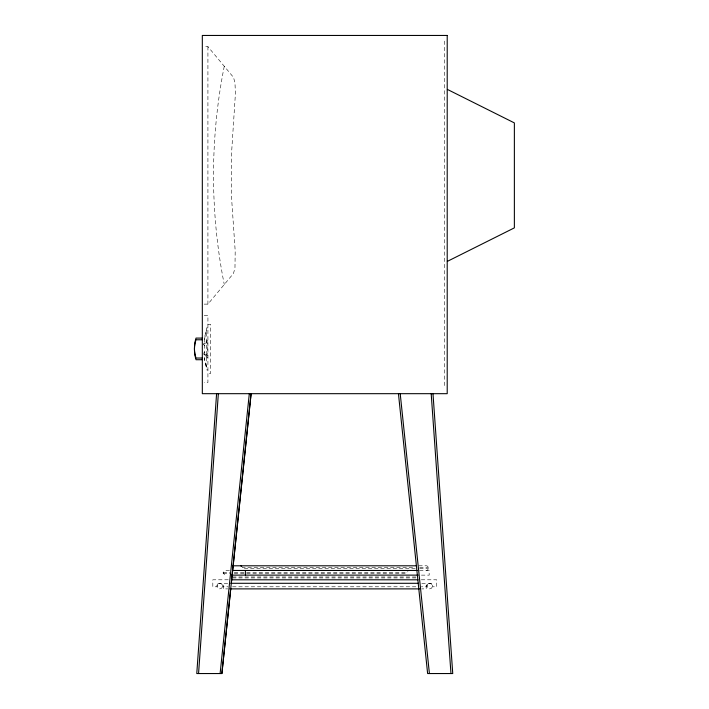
<?xml version="1.0" encoding="UTF-8"?>
<svg xmlns="http://www.w3.org/2000/svg" width="709" height="709" viewBox="0 0 709 709"><rect width="100%" height="100%" fill="white"/><g stroke="black" fill="none" stroke-linecap="round" stroke-linejoin="round"><path stroke-width="0.53" stroke-dasharray="3.54 2.66" d="M203.838 353.862A8.907 8.907 0 0 0 206.523 356.459L206.523 356.335M224.274 66.265C217.681 99.287 214.145 132.902 213.586 166.562L213.586 184.207C214.145 217.867 217.681 251.482 224.274 284.504M204.422 339.46L206.523 330.013L204.422 337.706L204.422 360.101L206.523 367.794L204.422 358.346M206.523 356.459L207.223 354.34L207.223 343.457L206.523 341.339A8.907 8.907 0 0 0 203.439 344.583M203.722 353.401L204.422 351.974M204.183 304.126L207.923 304.126L233.483 273.452L234.971 267.984L235.193 250.968L231.71 199.956L231.276 175.38L231.71 150.813L235.423 93.499L234.971 82.785L233.5 77.37L207.923 46.643L204.183 46.643M203.722 343.307L206.523 342.979M204.183 315.319L207.923 315.319L207.923 382.488L204.183 382.488M207.923 324.412L210.715 324.412L210.715 373.395L207.923 373.395M207.923 327.912L206.523 327.912L206.523 369.894L207.923 369.894M206.523 340.506L207.923 340.506M206.523 341.906L207.923 341.906M206.523 354.828L203.722 354.5M206.523 355.9L207.923 355.9M206.523 357.301L207.923 357.301M418.753 565.8L426.499 565.8A146.701 12.789 90 0 1 428.528 567.67L428.528 568.6A146.701 12.789 90 0 1 426.499 570.461M242.141 566.854A146.701 12.789 -90 0 1 242.646 567.67L415.252 567.67M419.675 567.67L428.528 567.67M415.252 568.6L242.646 568.6L242.646 567.67M419.675 568.6L428.528 568.6M229.45 570.461L227.234 570.461A146.701 25.471 90 0 0 223.184 572.331L223.184 573.262A146.701 25.471 -90 0 0 227.234 575.132M419.568 570.461L429.22 570.461A6.062 1.055 -90 0 0 429.22 575.132L419.568 575.132M223.184 572.331L229.831 572.331M234.254 572.331L406.939 572.331A146.701 25.471 90 0 1 407.95 571.516M223.184 573.262L229.831 573.262M234.254 573.262L406.939 573.262L406.939 572.331M232.57 576.993L418.062 576.993M232.57 577.932L416.954 577.932M228.254 579.794L212.815 579.794L212.815 586.795L217.016 586.795L217.016 583.294L222.608 583.294L222.608 586.795L228.13 586.795M421.27 579.794L436.709 579.794L436.709 586.795L432.517 586.795L432.517 583.294L426.915 583.294L426.915 586.795L421.394 586.795M227.722 583.294L223.308 583.294L223.308 588.887L227.722 588.887M421.802 583.294L426.215 583.294L426.215 588.887L421.802 588.887M232.552 586.795L416.981 586.795M203.722 344.406L204.422 345.832M444.41 41.051L444.41 388.08M207.923 46.643L207.923 304.126M217.831 584.11L217.016 586.095L217.831 588.071L219.817 588.887L221.793 588.071L222.608 586.095L221.793 584.11L219.817 583.294L217.831 584.11M427.74 584.11L426.915 586.095L427.74 588.071L429.716 588.887L431.692 588.071L432.517 586.095L431.692 584.11L429.716 583.294L427.74 584.11"/><path stroke-width="1.06" d="M216.591 393.681L196.774 673.55L221.899 673.55L230.726 589.037M198.564 673.55L218.345 393.681M220.109 673.55L249.311 393.681M221.873 673.55L251.075 393.681M231.302 583.551L251.119 393.681M447.361 261.364L514.371 227.864L514.371 122.905L447.361 89.405M202.021 338.087L196.021 338.087A34.192 30.576 -90 0 0 196.021 359.72L202.021 359.72M202.021 339.779L196.021 339.779A24.62 22.023 -90 0 0 196.021 358.027L202.021 358.027M232.49 565.8L416.245 565.8M232.49 570.461L417.344 570.461M231.471 575.132L418.15 575.132M231.471 579.794L418.062 579.794M231.028 583.294L418.496 583.294M229.929 588.887L419.604 588.887M400.213 393.681L429.415 673.55M398.449 393.681L427.624 673.55L452.75 673.55L432.986 393.681M431.187 393.681L450.968 673.55M240.617 565.8A146.701 12.789 -90 0 1 241.636 566.269M245.465 575.132A6.062 1.055 -90 0 1 245.465 570.461M447.211 35.45L202.322 35.45L202.322 393.681L447.211 393.681L447.211 35.45"/></g></svg>
